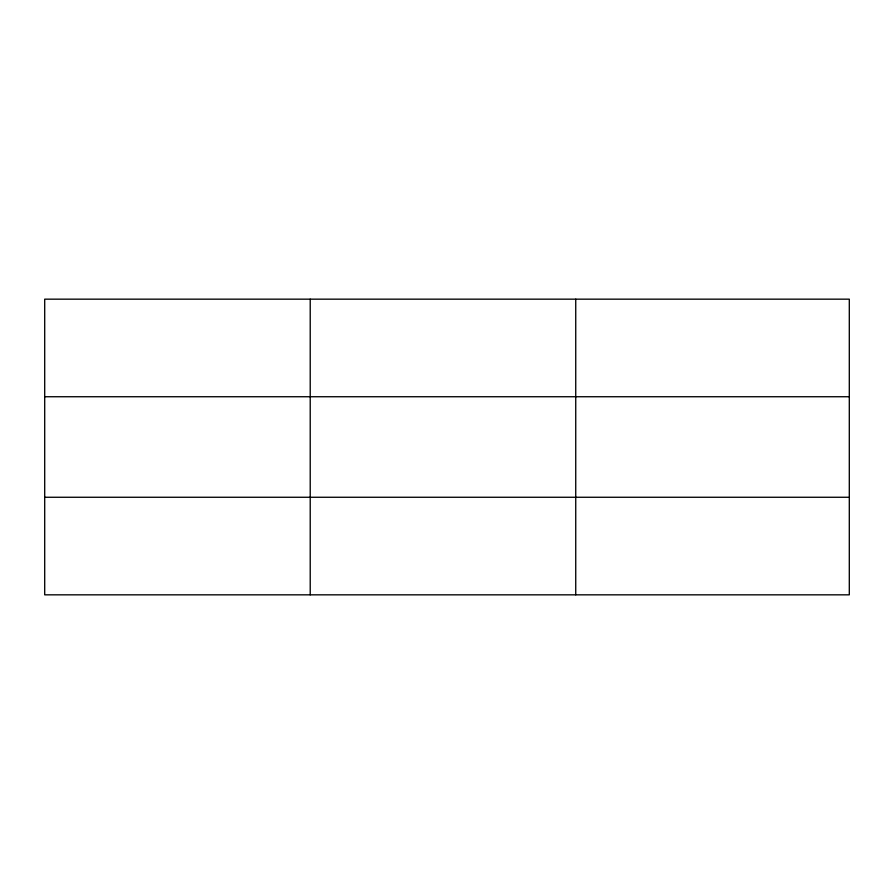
<?xml version="1.0" encoding="UTF-8"?>
<svg xmlns="http://www.w3.org/2000/svg" width="894" height="894" viewBox="0 0 894 894"><rect width="100%" height="100%" fill="white"/><g stroke="black" fill="none" stroke-linecap="round" stroke-linejoin="round"><path stroke-width="1.34" d="M310.218 299.166L310.218 594.834M575.736 299.166L575.736 594.834M849.3 497.265L849.3 594.834L44.7 594.834L44.7 299.166L849.3 299.166L849.3 497.265L44.7 497.265M44.7 396.735L849.3 396.735"/></g></svg>
